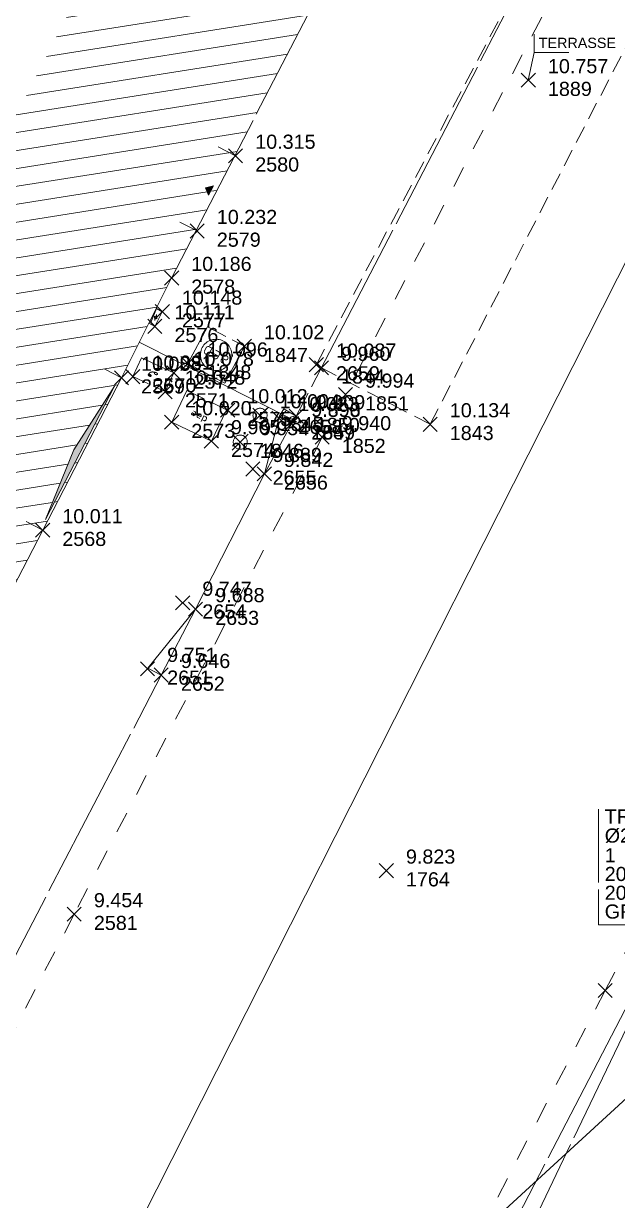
# Model space of a CAD drawing. Header units: metres. Extents: x 1223562 to 1223801, y 7191360 to 7191620.
# Drawn here: x 1223722.73 to 1223731.14, y 7191467.61 to 7191484.28 of the extents above; entities that cross this region are included whole.
import ezdxf

# ---------------------------------------------------------------- set-up
doc = ezdxf.new("R2010")
doc.units = ezdxf.units.M
doc.header["$PDMODE"] = 3
doc.header["$PDSIZE"] = 0.1
for name, pattern in [('LL_0822', [2.5, 2.5, 0]), ('LL_0829', [0.6, 0.3, -0.3]), ('RL_1103', [0.375, 0.25, -0.125]), ('RL_1105', [2.5, 2.5, 0]), ('Socle_Continu', [2.5, 2.5, 0]), ('YL_2901', [2.5, 2.5, 0])]:
    doc.linetypes.add(name, pattern=pattern)
for name, color, linetype, lineweight in [('BATIH_SCS', 201, 'Socle_Continu', 13), ('BATIM_SCI', 201, 'Socle_Continu', 13), ('EAUPO_SCS', 140, 'Socle_Continu', 13), ('ELECT_SCS', 1, 'Socle_Continu', 13), ('SIGTA_SCI', 7, 'Socle_Continu', 13), ('SIGTM_SCI', 1, 'Socle_Continu', 13), ('SIGTO_SCI', 255, 'Socle_Continu', 13), ('TELEC_SCS', 3, 'Socle_Continu', 13), ('VOIRI_SCS', 7, 'Socle_Continu', 13)]:
    doc.layers.add(name, color=color, linetype=linetype, lineweight=lineweight)
for name, color, linetype, lineweight, true_color in [('BATIM_SCS', 7, 'Socle_Continu', 13, 0xdf7fff), ('EAUPL_SCS', 5, 'Socle_Continu', 13, 0x0000ff), ('EAUPL_SCT', 5, 'Socle_Continu', 13, 0x0000ff), ('EAUUS_SCI', 7, 'Socle_Continu', 13, 0x7f3f00), ('EAUUS_SCT', 7, 'Socle_Continu', 13, 0x7f3f00), ('SIGTS_PSS', 7, 'Socle_Continu', 13, 0x9966cc)]:
    doc.layers.add(name, color=color, linetype=linetype, lineweight=lineweight, true_color=true_color)
doc.styles.get("Standard").update_dxf_attribs({"font": 'arial.ttf'})
doc.styles.add('Style_2', font='WINGDNG3.TTF')
doc.linetypes.add('BL_0068', pattern='A,0.508,-0.254,["}",Style_2,S=0.254,R=0,X=-0.2,Y=-0.12],0.254', length=1.016)
doc.linetypes.add('BL_0101', pattern='A,3,-0.2,0.2,-0.381,["ep",Standard,S=0.254,R=0,X=-0.2,Y=-0.1],-0.381,0.2,-0.2', length=4.562)
doc.linetypes.add('CL_0181', pattern='A,3,-0.15,0.4,-0.381,["eu",Standard,S=0.254,R=0,X=-0.2,Y=-0.1],-0.381,0.4,-0.15', length=4.862)
pattern_1 = [(9, (0, 0), (-0.03910861626, 0.246922085149), [])]

# ---------------------------------------------------------------- blocks, each defined once
blk = doc.blocks.new('YP_1521')
at = {"layer": 'SIGTO_SCI', "color": 7, "linetype": 'Socle_Continu'}
blk.add_point((0, 0), dxfattribs=at)
at = {"layer": 'SIGTA_SCI', "linetype": 'Socle_Continu'}
blk.add_attdef('ALT', (0.278, 0.099), '', height=0.2, dxfattribs=at)
at = {"layer": 'SIGTA_SCI', "linetype": 'Socle_Continu', "flags": 9}
blk.add_attdef('CALQUE_ALT', (1.69, -1.18), '', height=0.2, dxfattribs=at)
at = {"layer": 'SIGTM_SCI', "linetype": 'Socle_Continu'}
blk.add_attdef('MAT', (0.278, -0.223), '', height=0.2, dxfattribs=at)
at = {"layer": 'SIGTM_SCI', "linetype": 'Socle_Continu', "flags": 9}
blk.add_attdef('CALQUE_MAT', (1.69, -1.501), '', height=0.2, dxfattribs=at)
at = {"layer": 'SIGTO_SCI', "linetype": 'Socle_Continu', "flags": 9}
for tag, p in [('ID', (1.69, 0.105)), ('NATURE', (1.69, -0.216)), ('FAMILLE', (1.69, -0.538)), ('CALQUE', (1.69, -0.859)), ('PCRS', (1.69, -1.823))]:
    blk.add_attdef(tag, p, '', height=0.2, dxfattribs=at)
blk = doc.blocks.new('AP_0001')
at = {"layer": 'EAUPO_SCS', "linetype": 'Socle_Continu'}
blk.add_line((0.113, 0.113), (-0.113, -0.113), dxfattribs=at)
blk.add_circle((0, 0), 0.1, dxfattribs=at)
at = {"layer": 'EAUPO_SCS', "linetype": 'Socle_Continu', "flags": 9}
for tag, p in [('ID', (0.809, 0.507)), ('NATURE', (0.809, 0.186)), ('FAMILLE', (0.809, -0.135)), ('CALQUE', (0.809, -0.456)), ('PCRS', (0.809, -0.778))]:
    blk.add_attdef(tag, p, '', height=0.2, dxfattribs=at)
blk = doc.blocks.new('AP_0003')
at = {"layer": 'EAUPO_SCS', "linetype": 'Socle_Continu', "flags": 128}
blk.add_lwpolyline([(-0.001, 1), (0.999, 1.001), (1, 0.001), (0, 0)], close=True, dxfattribs=at)
at = {"layer": 'EAUPO_SCS', "linetype": 'Socle_Continu', "const_width": 0.0215, "flags": 128}
for points in [[(0.282, 0.597, -0.408207), (0.338, 0.54), (0.338, 0.403), (0.258, 0.403, -1.002527), (0.258, 0.5)], [(0.564, 0.403), (0.484, 0.403, -0.408864), (0.435, 0.452), (0.435, 0.533, -0.99952), (0.564, 0.533), (0.564, 0.5), (0.435, 0.5)], [(0.661, 0.307), (0.661, 0.597), (0.734, 0.597, -0.410969), (0.79, 0.54), (0.79, 0.46, -0.406349), (0.734, 0.403), (0.661, 0.403)]]:
    blk.add_lwpolyline(points, format="xyb", dxfattribs=at)
for points in [[(0.225, 0.597), (0.282, 0.597)], [(0.338, 0.5), (0.258, 0.5)]]:
    blk.add_lwpolyline(points, dxfattribs=at)
at = {"layer": 'EAUPO_SCS', "linetype": 'Socle_Continu'}
blk.add_circle((0.5, 0.5), 0.375, dxfattribs=at)
at = {"layer": 'EAUPO_SCS', "linetype": 'Socle_Continu', "flags": 9}
for tag, p in [('ID', (1.446, 1.029)), ('NATURE', (1.446, 0.708)), ('FAMILLE', (1.446, 0.386)), ('CALQUE', (1.446, 0.065)), ('PCRS', (1.446, -0.256)), ('TYPE', (1.446, -0.577))]:
    blk.add_attdef(tag, p, '', height=0.2, dxfattribs=at)
blk = doc.blocks.new('BP_0091')
at = {"layer": 'EAUPL_SCS', "linetype": 'Socle_Continu'}
h = blk.add_hatch(color=256, dxfattribs=at)
h.dxf.hatch_style = 1
h.paths.add_polyline_path([(0.094, 0), (0.906, 0, 0.388383)])
blk.add_line((0.906, 0), (0.094, 0), dxfattribs=at)
at = {"layer": 'EAUPL_SCS', "linetype": 'Socle_Continu', "flags": 128}
blk.add_lwpolyline([(0, 0), (0, 0.505), (1, 0.505), (1, 0)], close=True, dxfattribs=at)
at = {"layer": 'EAUPL_SCS', "linetype": 'Socle_Continu'}
blk.add_arc((0.5, -0.444), 0.602, 47.5494, 132.4506, dxfattribs=at)
at = {"layer": 'EAUPL_SCS', "linetype": 'Socle_Continu', "flags": 9}
for tag, p in [('ID', (1.448, 0.909)), ('NATURE', (1.448, 0.587)), ('FAMILLE', (1.448, 0.266)), ('CALQUE', (1.448, -0.055)), ('PCRS', (1.448, -0.377))]:
    blk.add_attdef(tag, p, '', height=0.2, dxfattribs=at)
blk = doc.blocks.new('RP_1122')
at = {"layer": 'BATIM_SCS', "linetype": 'Socle_Continu'}
blk.add_hatch(color=256, dxfattribs=at).paths.add_polyline_path([(0.0625, 0.0331), (0.9375, 0.0331), (0.5, 0.1325)])
for p, q in [((0, 0.2651), (0, 0)), ((1, 0), (1, 0.2651)), ((0.5, 0.1325), (0.0625, 0.0331)), ((0.9375, 0.0331), (0.5, 0.1325)), ((0.0625, 0.0331), (0.9375, 0.0331))]:
    blk.add_line(p, q, dxfattribs=at)
at = {"layer": 'BATIM_SCS', "linetype": 'Socle_Continu', "flags": 9}
for tag, p in [('ID', (1.3417, 0.8705)), ('NATURE', (1.3417, 0.5492)), ('FAMILLE', (1.3417, 0.228)), ('CALQUE', (1.3417, -0.0933)), ('PCRS', (1.3417, -0.4146))]:
    blk.add_attdef(tag, p, '', height=0.2, dxfattribs=at)
blk = doc.blocks.new('IP_0645')
at = {"layer": 'TELEC_SCS', "linetype": 'Socle_Continu'}
h = blk.add_hatch(color=256, dxfattribs=at)
edge = h.paths.add_edge_path()
edge.add_ellipse((0.414, 0.404), major_axis=(0.0324, 0.0324), ratio=1, start_angle=-44.959, end_angle=135.041, ccw=False)
edge.add_ellipse((0.414, 0.404), major_axis=(0.0324, 0.0324), ratio=1, start_angle=135.041, end_angle=315.041, ccw=False)
h = blk.add_hatch(color=256, dxfattribs=at)
edge = h.paths.add_edge_path()
edge.add_ellipse((0.552, 0.603), major_axis=(-0.0325, 0.0325), ratio=1, start_angle=-134.959, end_angle=45.041, ccw=False)
edge.add_ellipse((0.552, 0.603), major_axis=(0.0325, 0.0325), ratio=1, start_angle=135.041, end_angle=315.041, ccw=False)
at = {"layer": 'TELEC_SCS', "linetype": 'Socle_Continu', "flags": 128}
blk.add_lwpolyline([(0, 1), (1, 1), (1, 0), (0, 0)], close=True, dxfattribs=at)
at = {"layer": 'TELEC_SCS', "linetype": 'Socle_Continu'}
for points in [[(0.378, 0.5, 0.062521), (0.367, 0.41, 0.003745), (0.367, 0.404, 0.098491)], [(0.46, 0.404, 0.098311), (0.457, 0.422, 0.098491), (0.447, 0.437, 0.098491), (0.432, 0.447, 0.098491), (0.414, 0.45, 0.098491), (0.397, 0.447, 0.098491), (0.382, 0.437, 0.098491), (0.372, 0.422, 0.098491), (0.369, 0.404, 0.000179), (0.369, 0.404, 0.098491)], [(0.369, 0.404, 0.098311), (0.372, 0.387, 0.098491), (0.382, 0.372, 0.098491), (0.397, 0.362, 0.098491), (0.414, 0.359, 0.098491), (0.432, 0.362, 0.098491), (0.447, 0.372, 0.098491), (0.457, 0.387, 0.098491), (0.46, 0.404, 0.000179), (0.46, 0.404, 0.098491)], [(0.413, 0.573, 0.059478), (0.388, 0.529, 0.035459), (0.378, 0.5, 0.098491)], [(0.47, 0.622, 0.070816), (0.429, 0.592, 0.035655), (0.413, 0.573, 0.098491)], [(0.55, 0.649, 0.060394), (0.492, 0.633, 0.025244), (0.47, 0.622, 0.098491)], [(0.598, 0.603, 0.098311), (0.594, 0.621, 0.098491), (0.584, 0.636, 0.098491), (0.57, 0.646, 0.098491), (0.552, 0.649, 0.098491), (0.534, 0.646, 0.098491), (0.52, 0.636, 0.098491), (0.51, 0.621, 0.098491), (0.506, 0.603, 0.000179), (0.506, 0.603, 0.098491)], [(0.506, 0.603, 0.098311), (0.51, 0.586, 0.098491), (0.52, 0.571, 0.098491), (0.534, 0.561, 0.098491), (0.552, 0.557, 0.098491), (0.57, 0.561, 0.098491), (0.584, 0.571, 0.098491), (0.594, 0.586, 0.098491), (0.598, 0.603, 0.000179), (0.598, 0.603, 0.098491)]]:
    blk.add_lwpolyline(points, format="xyb", dxfattribs=at)
at = {"layer": 'TELEC_SCS', "linetype": 'Socle_Continu', "flags": 9}
for tag, p in [('ID', (1.139, 0.951)), ('NATURE', (1.139, 0.63)), ('FAMILLE', (1.139, 0.309)), ('CALQUE', (1.139, -0.012)), ('PCRS', (1.139, -0.334))]:
    blk.add_attdef(tag, p, '', height=0.2, dxfattribs=at)
blk = doc.blocks.new('AP_0009')
at = {"layer": 'EAUPO_SCS', "linetype": 'Socle_Continu', "flags": 128}
blk.add_lwpolyline([(1, 0), (0, 0), (0, 1), (1, 1)], close=True, dxfattribs=at)
at = {"layer": 'EAUPO_SCS', "linetype": 'Socle_Continu', "const_width": 0.0132, "flags": 128}
for points in [[(0.366, 0.559, -0.408207), (0.401, 0.525), (0.401, 0.441), (0.352, 0.441, -1.002527), (0.352, 0.5)], [(0.54, 0.441), (0.49, 0.441, -0.408864), (0.46, 0.47), (0.46, 0.52, -0.99952), (0.54, 0.52), (0.54, 0.5), (0.46, 0.5)], [(0.599, 0.381), (0.599, 0.559), (0.643, 0.559, -0.410969), (0.678, 0.525), (0.678, 0.475, -0.406349), (0.643, 0.441), (0.599, 0.441)]]:
    blk.add_lwpolyline(points, format="xyb", dxfattribs=at)
for points in [[(0.332, 0.559), (0.366, 0.559)], [(0.401, 0.5), (0.352, 0.5)]]:
    blk.add_lwpolyline(points, dxfattribs=at)
at = {"layer": 'EAUPO_SCS', "linetype": 'Socle_Continu', "flags": 9}
for tag, p in [('ID', (1.244, 0.846)), ('NATURE', (1.244, 0.525)), ('FAMILLE', (1.244, 0.204)), ('CALQUE', (1.244, -0.118)), ('PCRS', (1.244, -0.439))]:
    blk.add_attdef(tag, p, '', height=0.2, dxfattribs=at)
blk = doc.blocks.new('FP_0406')
at = {"layer": 'ELECT_SCS', "linetype": 'Socle_Continu'}
blk.add_hatch(color=256, dxfattribs=at).paths.add_polyline_path([(0, 0), (0, 0.286), (1, 0.286), (0.1, 0.229)])
at = {"layer": 'ELECT_SCS', "linetype": 'Socle_Continu', "flags": 128}
blk.add_lwpolyline([(0, 0.286), (0, 0), (1, 0), (1, 0.286)], close=True, dxfattribs=at)
at = {"layer": 'ELECT_SCS', "linetype": 'Socle_Continu'}
blk.add_lwpolyline([(0, 0), (0, 0.286), (1, 0.286), (0.1, 0.229)], close=True, dxfattribs=at)
at = {"layer": 'ELECT_SCS', "linetype": 'Socle_Continu', "flags": 128}
blk.add_lwpolyline([(0.689, 0.161), (0.466, 0.074), (0.473, 0.136), (0.314, 0.12), (0.54, 0.215), (0.526, 0.147), (0.689, 0.161)], dxfattribs=at)
at = {"layer": 'ELECT_SCS', "linetype": 'Socle_Continu', "flags": 9}
for tag, p in [('NATURE', (1.244, 0.357)), ('ID', (1.244, 0.678)), ('FAMILLE', (1.244, 0.035)), ('CALQUE', (1.244, -0.286)), ('PCRS', (1.244, -0.607))]:
    blk.add_attdef(tag, p, '', height=0.2, dxfattribs=at)
blk = doc.blocks.new('RP_1121')
at = {"layer": 'BATIM_SCS', "linetype": 'Socle_Continu'}
blk.add_hatch(color=256, dxfattribs=at).paths.add_polyline_path([(0.438, 0.086), (0.5, 0.172), (0.563, 0.086)])
for p, q in [((0, 0.276), (0, 0)), ((0.438, 0.086), (0.5, 0.172)), ((0.5, 0.172), (0.563, 0.086)), ((1, -0.001), (1, 0.275)), ((0.563, 0.086), (0.438, 0.086))]:
    blk.add_line(p, q, dxfattribs=at)
at = {"layer": 'BATIM_SCS', "linetype": 'Socle_Continu', "flags": 9}
for tag, p in [('ID', (1.431, 0.651)), ('NATURE', (1.431, 0.33)), ('FAMILLE', (1.431, 0.008)), ('CALQUE', (1.431, -0.313)), ('PCRS', (1.431, -0.634))]:
    blk.add_attdef(tag, p, '', height=0.2, dxfattribs=at)
blk = doc.blocks.new('LP_0841')
at = {"layer": 'VOIRI_SCS', "linetype": 'Socle_Continu', "flags": 128}
blk.add_lwpolyline([(0, 0), (0, 0.5), (1, 0)], dxfattribs=at)
at = {"layer": 'VOIRI_SCS', "linetype": 'Socle_Continu', "flags": 9}
for tag, p in [('ID', (1.428, 0.548)), ('NATURE', (1.428, 0.227)), ('FAMILLE', (1.428, -0.095)), ('CALQUE', (1.428, -0.416)), ('PCRS', (1.428, -0.737))]:
    blk.add_attdef(tag, p, '', height=0.2, dxfattribs=at)
blk = doc.blocks.new('LP_0842')
at = {"layer": 'VOIRI_SCS', "linetype": 'Socle_Continu', "flags": 128}
blk.add_lwpolyline([(1, 0), (1, 0.5), (0, 0)], dxfattribs=at)
at = {"layer": 'VOIRI_SCS', "linetype": 'Socle_Continu', "flags": 9}
for tag, p in [('ID', (1.488, 0.614)), ('NATURE', (1.488, 0.292)), ('FAMILLE', (1.488, -0.029)), ('CALQUE', (1.488, -0.35)), ('PCRS', (1.488, -0.672))]:
    blk.add_attdef(tag, p, '', height=0.2, dxfattribs=at)
blk = doc.blocks.new('*U65')
at = {"layer": 'BATIM_SCI', "linetype": 'Socle_Continu'}
blk.add_line((0.114, 0.54), (0, 0), dxfattribs=at)
at = {"layer": 'BATIM_SCI', "linetype": 'Socle_Continu', "flags": 128}
blk.add_lwpolyline([(0.787, 0.54), (0.114, 0.54), (0.114, 0.897)], dxfattribs=at)
at = {"layer": 'BATIM_SCI', "linetype": 'Socle_Continu'}
blk.add_point((0, 0), dxfattribs=at)
blk.add_attdef('TXT', (0.203, 0.627), '', height=0.2, dxfattribs=at)
at = {"layer": 'BATIM_SCI', "linetype": 'Socle_Continu', "flags": 9}
for tag, p in [('ID', (1.967, 0.144)), ('NATURE', (1.967, -0.177)), ('FAMILLE', (1.967, -0.499)), ('CALQUE', (1.967, -0.82)), ('PCRS', (1.967, -1.141))]:
    blk.add_attdef(tag, p, '', height=0.2, dxfattribs=at)
blk = doc.blocks.new('*U103')
at = {"layer": 'EAUUS_SCI', "linetype": 'Socle_Continu'}
blk.add_line((-1.326, 0.686), (0, 0), dxfattribs=at)
at = {"layer": 'EAUUS_SCI', "linetype": 'Socle_Continu', "flags": 128}
blk.add_lwpolyline([(-0.326, 0.686), (-2.326, 0.686), (-2.326, 2.324)], dxfattribs=at)
at = {"layer": 'EAUUS_SCI', "linetype": 'Socle_Continu'}
blk.add_point((0, 0), dxfattribs=at)
for tag, p in [('TYPE', (-2.237, 2.119)), ('DIAM', (-2.237, 1.849)), ('NBR', (-2.237, 1.57)), ('LARG', (-2.237, 1.305)), ('HAUT', (-2.237, 1.039)), ('MATER', (-2.237, 0.773))]:
    blk.add_attdef(tag, p, '', height=0.2, dxfattribs=at)
at = {"layer": 'EAUUS_SCI', "linetype": 'Socle_Continu', "flags": 9}
for tag, p in [('ID', (2.47, 1.418)), ('NATURE', (2.47, 1.097)), ('FAMILLE', (2.47, 0.776)), ('CALQUE', (2.47, 0.454))]:
    blk.add_attdef(tag, p, '', height=0.2, dxfattribs=at)

msp = doc.modelspace()

# ---------------------------------------------------------------- hatches: boundary and pattern name
at = {"layer": 'BATIH_SCS', "linetype": 'Socle_Continu'}
h = msp.add_hatch(dxfattribs=at)
h.set_pattern_fill('RL_1107', color=256, angle=324, pattern_type=2)
h.set_pattern_definition(pattern_1)
h.paths.add_polyline_path([(1223715.221, 7191462.04), (1223715.678, 7191462.949), (1223716.233, 7191464.007), (1223716.476, 7191464.486), (1223717.052, 7191465.57), (1223718.068, 7191467.537), (1223719.743, 7191470.824), (1223720.161, 7191471.617), (1223723.001, 7191477.102), (1223724.116, 7191479.261), (1223724.827, 7191480.674), (1223728.369, 7191487.521), (1223729.933, 7191490.592), (1223729.809, 7191490.655, -0.713689), (1223729.362, 7191490.809, -0.535543), (1223729.708, 7191491.04), (1223729.749, 7191491.137), (1223728.002, 7191492.156), (1223727.26, 7191491.953), (1223701.685, 7191442.431), (1223684.443, 7191452.241), (1223682.954, 7191449.637), (1223686.743, 7191447.471), (1223687.774, 7191446.922), (1223687.773, 7191446.921), (1223688.043, 7191446.77), (1223688.066, 7191446.809), (1223691.323, 7191444.938), (1223691.297, 7191444.895), (1223691.966, 7191444.496), (1223692.478, 7191444.206), (1223694.64, 7191442.973), (1223694.98, 7191442.776), (1223696.019, 7191442.187), (1223697.189, 7191441.536), (1223697.785, 7191441.198), (1223701.033, 7191439.35), (1223701.621, 7191439.015), (1223702.807, 7191438.342, 0.15962), (1223702.897, 7191438.327, 0.245462), (1223703.007, 7191438.409), (1223703.554, 7191439.494), (1223703.921, 7191440.222), (1223708.099, 7191448.324), (1223708.732, 7191449.565), (1223709.615, 7191451.28), (1223710.016, 7191452.078), (1223712.5, 7191456.867), (1223712.931, 7191457.654)])
h.paths.add_polyline_path([(1223712.565, 7191457.343), (1223712.667, 7191457.351), (1223712.613, 7191457.253)], flags=16)
h.paths.add_polyline_path([(1223715.344, 7191462.476), (1223715.296, 7191462.572), (1223715.401, 7191462.59)], flags=16)
h.paths.add_polyline_path([(1223709.764, 7191451.768), (1223709.713, 7191451.668), (1223709.662, 7191451.757)], flags=16)
h.paths.add_polyline_path([(1223716.242, 7191464.304), (1223716.254, 7191464.317), (1223716.238, 7191464.287), (1223716.232, 7191464.253), (1223716.248, 7191464.244), (1223716.257, 7191464.24), (1223716.273, 7191464.251), (1223716.295, 7191464.296), (1223716.319, 7191464.321), (1223716.327, 7191464.317), (1223716.352, 7191464.304), (1223716.337, 7191464.274), (1223716.344, 7191464.309), (1223716.319, 7191464.321), (1223716.295, 7191464.296), (1223716.273, 7191464.251), (1223716.225, 7191464.219)], flags=16)
h.paths.add_polyline_path([(1223708.379, 7191449.061), (1223708.3, 7191448.906), (1223708.262, 7191449.023)], flags=16)
h.paths.add_polyline_path([(1223717.42, 7191466.47), (1223717.407, 7191466.633), (1223717.547, 7191466.716)], flags=16)
h.paths.add_polyline_path([(1223719.138, 7191469.819), (1223719.083, 7191469.902), (1223719.182, 7191469.906)], flags=16)
h.paths.add_polyline_path([(1223719.85, 7191471.211), (1223719.8, 7191471.301), (1223719.902, 7191471.31)], flags=16)
h.paths.add_polyline_path([(1223703.584, 7191439.964), (1223703.562, 7191439.918), (1223703.551, 7191439.867), (1223703.589, 7191439.847), (1223703.613, 7191439.864), (1223703.648, 7191439.932), (1223703.683, 7191439.971), (1223703.721, 7191439.952), (1223703.706, 7191439.874), (1223703.688, 7191439.855), (1223703.711, 7191439.9), (1223703.721, 7191439.952), (1223703.683, 7191439.971), (1223703.648, 7191439.932), (1223703.602, 7191439.841), (1223703.551, 7191439.867), (1223703.567, 7191439.944)], flags=16)
h.paths.add_polyline_path([(1223701.384, 7191439.326), (1223701.342, 7191439.336), (1223701.324, 7191439.306), (1223701.337, 7191439.285), (1223701.392, 7191439.254), (1223701.423, 7191439.222), (1223701.417, 7191439.212), (1223701.405, 7191439.192), (1223701.342, 7191439.208), (1223701.326, 7191439.223), (1223701.363, 7191439.202), (1223701.405, 7191439.192), (1223701.423, 7191439.222), (1223701.392, 7191439.254), (1223701.319, 7191439.295), (1223701.342, 7191439.336), (1223701.406, 7191439.32), (1223701.421, 7191439.305)], flags=16)
h.paths.add_polyline_path([(1223697.582, 7191441.491), (1223697.545, 7191441.512), (1223697.502, 7191441.523), (1223697.484, 7191441.492), (1223697.497, 7191441.471), (1223697.553, 7191441.439), (1223697.584, 7191441.408), (1223697.578, 7191441.397), (1223697.566, 7191441.377), (1223697.501, 7191441.393), (1223697.486, 7191441.409), (1223697.523, 7191441.387), (1223697.566, 7191441.377), (1223697.584, 7191441.408), (1223697.553, 7191441.439), (1223697.478, 7191441.482), (1223697.502, 7191441.523), (1223697.566, 7191441.507)], flags=16)
h.paths.add_polyline_path([(1223695.584, 7191442.631), (1223695.607, 7191442.52), (1223695.477, 7191442.593)], flags=16)
h.paths.add_polyline_path([(1223723.041, 7191477.252), (1223723.441, 7191478.242), (1223724.017, 7191479.141)], flags=16)
h.paths.add_polyline_path([(1223694.522, 7191443.079), (1223692.629, 7191444.158), (1223693.625, 7191443.705)], flags=16)
h.paths.add_polyline_path([(1223687.311, 7191447.364), (1223687.331, 7191447.255), (1223687.21, 7191447.32)], flags=16)
h.paths.add_polyline_path([(1223725.351, 7191481.844), (1223725.308, 7191481.95), (1223725.419, 7191481.977)], flags=16)
h = msp.add_hatch(dxfattribs=at)
h.set_pattern_fill('RL_1107', color=256, angle=324, pattern_type=2)
h.set_pattern_definition(pattern_1)
h.paths.add_polyline_path([(1223734.774, 7191458.11), (1223737.57, 7191460.468), (1223738.179, 7191460.991), (1223741.047, 7191463.032), (1223741.806, 7191463.43), (1223744.902, 7191465.188), (1223746.432, 7191466.015), (1223746.502, 7191466.045), (1223747.824, 7191466.636), (1223750.884, 7191468.054), (1223748.434, 7191474.756), (1223748.165, 7191475.484), (1223748.281, 7191475.526), (1223751.777, 7191476.792), (1223754.931, 7191477.924), (1223754.885, 7191478.05), (1223760.818, 7191480.183), (1223761.947, 7191480.614), (1223764.032, 7191481.369), (1223764.066, 7191481.273), (1223765.561, 7191481.815), (1223769.056, 7191483.061), (1223773.425, 7191484.644), (1223774.643, 7191485.075), (1223778.453, 7191486.464), (1223777.426, 7191489.283), (1223773.629, 7191487.899), (1223772.414, 7191487.469), (1223768.034, 7191485.881), (1223767.366, 7191485.639), (1223767.322, 7191485.761), (1223766.466, 7191485.451), (1223766.504, 7191485.348), (1223765.864, 7191485.116), (1223765.83, 7191485.21), (1223764.999, 7191484.909), (1223760.9, 7191483.426), (1223759.774, 7191482.996), (1223753.801, 7191480.848), (1223751.033, 7191479.829), (1223751.071, 7191479.726), (1223750.957, 7191479.685), (1223750.9, 7191479.842), (1223750.782, 7191479.8), (1223749.847, 7191479.464), (1223749.904, 7191479.304), (1223749.94, 7191479.205), (1223749.904, 7191479.304), (1223747.263, 7191478.348), (1223744.312, 7191477.287), (1223744.471, 7191476.835), (1223745.617, 7191473.722), (1223747.119, 7191469.616), (1223746.581, 7191469.366), (1223745.31, 7191468.798), (1223745.135, 7191468.725), (1223743.448, 7191467.812), (1223740.344, 7191466.049), (1223740.343, 7191466.05), (1223739.497, 7191465.606), (1223739.411, 7191465.55), (1223736.329, 7191463.357), (1223735.626, 7191462.753), (1223732.761, 7191460.337), (1223732.069, 7191459.667), (1223729.39, 7191457.078), (1223728.664, 7191456.399), (1223727.217, 7191454.748), (1223726.804, 7191454.242), (1223725.113, 7191451.913), (1223725.062, 7191451.944), (1223724.339, 7191450.834, 0.014624), (1223723.451, 7191449.516, 0.01629), (1223722.554, 7191447.99), (1223721.85, 7191446.726), (1223721.08, 7191445.259), (1223720.409, 7191443.969), (1223719.859, 7191442.869), (1223719.239, 7191441.685), (1223719.239, 7191441.686), (1223718.761, 7191440.858), (1223717.859, 7191439.088), (1223716.812, 7191437.09), (1223715.887, 7191435.293), (1223715.675, 7191434.911), (1223714.504, 7191432.68), (1223714.106, 7191431.934), (1223716.64, 7191430.518), (1223717.15, 7191430.233), (1223717.12, 7191430.179), (1223721.513, 7191427.684), (1223722.195, 7191427.297), (1223722.452, 7191427.162), (1223722.733, 7191427.005), (1223727.812, 7191424.096), (1223727.846, 7191424.157), (1223728.029, 7191424.052), (1223728.048, 7191424.087), (1223728.9, 7191423.572), (1223729.743, 7191423.046), (1223729.905, 7191422.946), (1223729.889, 7191422.92), (1223732.78, 7191421.284), (1223735.413, 7191419.743), (1223736.903, 7191422.347), (1223718.126, 7191433.125), (1223718.316, 7191433.487), (1223718.534, 7191433.88), (1223719.474, 7191435.707), (1223720.524, 7191437.711), (1223721.398, 7191439.426), (1223721.877, 7191440.256), (1223722.53, 7191441.502), (1223723.081, 7191442.606), (1223723.739, 7191443.87), (1223724.489, 7191445.3), (1223725.182, 7191446.543, -0.016433), (1223725.986, 7191447.913, -0.015305), (1223726.815, 7191449.138), (1223726.886, 7191449.248), (1223729.181, 7191452.411), (1223729.507, 7191452.81), (1223730.823, 7191454.31), (1223731.457, 7191454.905), (1223734.155, 7191457.51)])
h.paths.add_polyline_path([(1223732.43, 7191459.9), (1223732.516, 7191459.984), (1223732.531, 7191459.882)], flags=16)
h.paths.add_polyline_path([(1223729.131, 7191456.718), (1223729.145, 7191456.613), (1223729.04, 7191456.633)], flags=16)
h.paths.add_polyline_path([(1223735.986, 7191462.956), (1223736.074, 7191463.032), (1223736.082, 7191462.934)], flags=16)
h.paths.add_polyline_path([(1223724.888, 7191451.282), (1223724.93, 7191451.187), (1223724.826, 7191451.185)], flags=16)
h.paths.add_polyline_path([(1223739.918, 7191465.73), (1223740.027, 7191465.787), (1223740.013, 7191465.682)], flags=16)
h.paths.add_polyline_path([(1223745.901, 7191468.968), (1223746.06, 7191469.039), (1223746.016, 7191468.925)], flags=16)
h.paths.add_polyline_path([(1223719.668, 7191442.319), (1223719.706, 7191442.206), (1223719.592, 7191442.173)], flags=16)
h.paths.add_polyline_path([(1223716.525, 7191436.243), (1223716.585, 7191436.07), (1223716.409, 7191436.019)], flags=16)
h.paths.add_polyline_path([(1223750.285, 7191479.53), (1223750.402, 7191479.572), (1223750.373, 7191479.47)], flags=16)
h.paths.add_polyline_path([(1223752.865, 7191480.362), (1223753.083, 7191480.442), (1223753.02, 7191480.277)], flags=16)
h.paths.add_polyline_path([(1223721.939, 7191427.64), (1223721.939, 7191427.541), (1223721.854, 7191427.589)], flags=16)
h.paths.add_polyline_path([(1223729.413, 7191423.456), (1223729.42, 7191423.35), (1223729.314, 7191423.415)], flags=16)
h.paths.add_polyline_path([(1223760.298, 7191483.104), (1223760.438, 7191483.158), (1223760.399, 7191483.05)], flags=16)
h.paths.add_polyline_path([(1223771.667, 7191487.085), (1223771.841, 7191487.148), (1223771.79, 7191487.017)], flags=16)
h.paths.add_polyline_path([(1223774.047, 7191487.978), (1223774.16, 7191488.019), (1223774.127, 7191487.934)], flags=16)

# ---------------------------------------------------------------- linework, layer by layer
at = {"layer": 'BATIM_SCS', "linetype": 'RL_1105'}
msp.add_polyline3d([(1223729.933, 7191490.592, 10.937), (1223728.369, 7191487.521, 10.702), (1223724.827, 7191480.674, 10.186), (1223724.116, 7191479.261, 10.088), (1223723.001, 7191477.102, 10.011), (1223720.161, 7191471.617, 9.597), (1223719.743, 7191470.824, 9.601), (1223718.068, 7191467.537, 9.255), (1223717.052, 7191465.57, 9.174), (1223716.476, 7191464.486, 9.01), (1223716.233, 7191464.007, 8.974), (1223715.678, 7191462.949, 8.928), (1223715.221, 7191462.04, 8.852), (1223712.931, 7191457.654, 8.499)], dxfattribs=at)
at = {"layer": 'BATIM_SCS', "linetype": 'RL_1103'}
msp.add_polyline3d([(1223731.553, 7191488.274, 10.646), (1223733.09, 7191487.475, 10.784), (1223728.488, 7191478.602, 10.134), (1223726.948, 7191479.401, 9.96), (1223726.877, 7191479.447, 10.087)], close=True, dxfattribs=at)
at = {"layer": 'EAUPL_SCS', "linetype": 'BL_0068'}
msp.add_polyline3d([(1223724.369, 7191479.764, 10.123), (1223726.558, 7191478.662, 9.909)], dxfattribs=at)
at = {"layer": 'EAUPL_SCT', "linetype": 'BL_0101'}
msp.add_polyline3d([(1223737.662, 7191493.566, 9.1), (1223707.578, 7191434.086, 2.45)], dxfattribs=at)
at = {"layer": 'EAUUS_SCT', "linetype": 'CL_0181'}
msp.add_polyline3d([(1223743.334, 7191480.133, 8.54), (1223723.06, 7191461.526, 7.53)], dxfattribs=at)
at = {"layer": 'SIGTS_PSS', "linetype": 'YL_2901'}
msp.add_polyline3d([(1223754.624, 7191615.542, 13.233), (1223774.768, 7191564.41, 13.107), (1223759.899, 7191516.921, 12.089), (1223739.481, 7191487.157, 10.877), (1223712.27, 7191430.488, 6.902), (1223666.985, 7191365.329, 3.888), (1223604.313, 7191397.356, 4.87), (1223562.746, 7191366.34, 4.088)], dxfattribs=at)
at = {"layer": 'VOIRI_SCS', "linetype": 'LL_0829'}
for points in [[(1223731.961, 7191489.071, 10.699), (1223732.387, 7191488.836, 10.759), (1223732.006, 7191488.091, 10.688), (1223727.288, 7191479.021, 9.994), (1223726.959, 7191478.419, 9.94), (1223723.448, 7191471.665, 9.454), (1223721.067, 7191467.071, 9.119), (1223718.411, 7191461.873, 8.748), (1223715.073, 7191455.462, 8.259), (1223711.948, 7191449.391, 7.814), (1223710.467, 7191446.597, 7.619), (1223706.017, 7191437.973, 6.967), (1223705.649, 7191438.138, 6.917), (1223705.541, 7191438.082, 6.914)], [(1223738.65, 7191485.834, 10.772), (1223738.491, 7191485.922, 10.771), (1223738.456, 7191485.844, 10.763), (1223738.33, 7191485.88, 10.783), (1223738.015, 7191485.306, 10.739), (1223737.97, 7191485.179, 10.739), (1223737.941, 7191484.692, 10.708), (1223737.947, 7191484.577, 10.699), (1223737.904, 7191483.891, 10.648), (1223737.877, 7191483.771, 10.634), (1223736.549, 7191481.329, 10.425), (1223736.368, 7191480.954, 10.4), (1223730.967, 7191470.585, 9.62), (1223726.034, 7191461.102, 8.927), (1223724.241, 7191457.666, 8.664), (1223721.342, 7191452.082, 8.228), (1223716.619, 7191442.95, 7.587), (1223712.505, 7191434.939, 7.064), (1223712.806, 7191434.767, 7.008)]]:
    msp.add_polyline3d(points, dxfattribs=at)
at = {"layer": 'VOIRI_SCS', "linetype": 'LL_0822'}
for points in [[(1223731.553, 7191488.274, 10.646), (1223726.591, 7191478.716, 9.909)], [(1223736.561, 7191480.583, 10.356), (1223731.311, 7191470.433, 9.569), (1223726.333, 7191460.849, 8.858), (1223724.597, 7191457.518, 8.602), (1223724.077, 7191456.532, 8.534), (1223722.338, 7191453.222, 8.257), (1223721.842, 7191452.246, 8.21)], [(1223720.691, 7191467.381, 9.073), (1223724.68, 7191475.052, 9.646), (1223725.166, 7191475.984, 9.688), (1223726.14, 7191477.9, 9.842), (1223726.526, 7191478.608, 9.898)]]:
    msp.add_polyline3d(points, dxfattribs=at)

# ---------------------------------------------------------------- block references
at = {"layer": 'BATIM_SCI', "linetype": 'Socle_Continu'}
ref = msp.add_blockref('*U65', (1223729.878, 7191483.474, 10.757), dxfattribs=dict(at, xscale=0.7265672, yscale=0.7265672, zscale=0.7265672))
ref.add_attrib('TXT', 'TERRASSE', (1223730.026, 7191483.93), dxfattribs={"linetype": 'Socle_Continu', "height": 0.1453})
at = {"layer": 'BATIM_SCS', "linetype": 'Socle_Continu'}
for name, p, xscale, rotation in [('RP_1121', (1223725.189, 7191481.339, 10.232), 1.195102390507605, 62.92659071318563), ('RP_1122', (1223723.001, 7191477.102, 10.011), 2.429328001821729, 62.68320356485118)]:
    msp.add_blockref(name, p, dxfattribs=dict(at, xscale=xscale, rotation=rotation))
at = {"layer": 'EAUPL_SCS', "linetype": 'Socle_Continu', "xscale": 0.1260590627548882, "yscale": 0.4038, "rotation": 58.86374265682478}
msp.add_blockref('BP_0091', (1223726.526, 7191478.608, 9.898), dxfattribs=at)
at = {"layer": 'EAUPO_SCS', "linetype": 'Socle_Continu'}
for name, p, xscale, yscale, rotation in [('AP_0003', (1223725.857, 7191479.706, 10.102), 0.5921763525935125, 0.5921763525935125, 151.9678284561012), ('AP_0009', (1223724.828, 7191478.632, 10.02), 0.6239623185240893, 0.4950060573776586, 334.3582690382107)]:
    msp.add_blockref(name, p, dxfattribs=dict(at, xscale=xscale, yscale=yscale, rotation=rotation))
for p in [(1223726.079, 7191478.729, 10.004), (1223725.799, 7191478.349, 9.954)]:
    msp.add_blockref('AP_0001', p, dxfattribs=at)
at = {"layer": 'EAUUS_SCI', "linetype": 'Socle_Continu'}
msp.add_blockref('*U103', (1223733.197, 7191470.83), dxfattribs=at).add_auto_attribs({'TYPE': 'TRANSPORT', 'DIAM': 'Ø200', 'NBR': '1', 'LARG': '20', 'HAUT': '20', 'MATER': 'GRE'})
at = {"layer": 'ELECT_SCS', "linetype": 'Socle_Continu', "xscale": 0.2329662296510727, "yscale": 0.33, "rotation": 62.98135432744959}
msp.add_blockref('FP_0406', (1223724.589, 7191479.989, 10.111), dxfattribs=at)
at = {"layer": 'SIGTO_SCI', "linetype": 'Socle_Continu'}
for p, values in [((1223729.878, 7191483.474, 10.757), {'ALT': '10.757', 'MAT': '1889'}), ((1223725.733, 7191482.404, 10.315), {'ALT': '10.315', 'MAT': '2580'}), ((1223725.189, 7191481.339, 10.232), {'ALT': '10.232', 'MAT': '2579'}), ((1223724.827, 7191480.674, 10.186), {'ALT': '10.186', 'MAT': '2578'}), ((1223724.695, 7191480.197, 10.148), {'ALT': '10.148', 'MAT': '2577'}), ((1223724.589, 7191479.989, 10.111), {'ALT': '10.111', 'MAT': '2576'}), ((1223725.857, 7191479.706, 10.102), {'ALT': '10.102', 'MAT': '1847'}), ((1223725.056, 7191479.462, 10.096), {'ALT': '10.096', 'MAT': '1848'}), ((1223726.877, 7191479.447, 10.087), {'ALT': '10.087', 'MAT': '2659'}), ((1223726.948, 7191479.401, 9.96), {'ALT': '9.960', 'MAT': '1844'}), ((1223724.116, 7191479.261, 10.088), {'ALT': '10.088', 'MAT': '2569'}), ((1223724.278, 7191479.277, 10.081), {'ALT': '10.081', 'MAT': '2570'}), ((1223724.859, 7191479.33, 10.078), {'ALT': '10.078', 'MAT': '2572'}), ((1223724.737, 7191479.064, 10.048), {'ALT': '10.048', 'MAT': '2571'}), ((1223727.288, 7191479.021, 9.994), {'ALT': '9.994', 'MAT': '1851'}), ((1223725.621, 7191478.801, 10.012), {'ALT': '10.012', 'MAT': '2575'}), ((1223726.079, 7191478.729, 10.004), {'ALT': '10.004', 'MAT': '1845'}), ((1223726.344, 7191478.689, 10.023), {'ALT': '10.023', 'MAT': '2658'}), ((1223726.591, 7191478.716, 9.909), {'ALT': '9.909', 'MAT': '1850'}), ((1223724.828, 7191478.632, 10.02), {'ALT': '10.020', 'MAT': '2573'}), ((1223726.526, 7191478.611, 9.89), {'ALT': '9.890', 'MAT': '2657'}), ((1223726.526, 7191478.608, 9.898), {'ALT': '9.898', 'MAT': '1849'}), ((1223728.488, 7191478.602, 10.134), {'ALT': '10.134', 'MAT': '1843'}), ((1223725.39, 7191478.362, 9.965), {'ALT': '9.965', 'MAT': '2574'}), ((1223725.799, 7191478.349, 9.954), {'ALT': '9.954', 'MAT': '1846'}), ((1223726.959, 7191478.419, 9.94), {'ALT': '9.940', 'MAT': '1852'}), ((1223725.978, 7191477.969, 9.889), {'ALT': '9.889', 'MAT': '2655'}), ((1223726.14, 7191477.9, 9.842), {'ALT': '9.842', 'MAT': '2656'}), ((1223723.001, 7191477.102, 10.011), {'ALT': '10.011', 'MAT': '2568'}), ((1223724.984, 7191476.075, 9.747), {'ALT': '9.747', 'MAT': '2654'}), ((1223725.166, 7191475.984, 9.688), {'ALT': '9.688', 'MAT': '2653'}), ((1223724.486, 7191475.138, 9.751), {'ALT': '9.751', 'MAT': '2651'}), ((1223724.68, 7191475.052, 9.646), {'ALT': '9.646', 'MAT': '2652'}), ((1223727.867, 7191472.282, 9.823), {'ALT': '9.823', 'MAT': '1764'}), ((1223723.448, 7191471.665, 9.454), {'ALT': '9.454', 'MAT': '2581'}), ((1223730.967, 7191470.585, 9.62), {'ALT': '9.620', 'MAT': '1761'})]:
    msp.add_blockref('YP_1521', p, dxfattribs=at).add_auto_attribs(values)
at = {"layer": 'TELEC_SCS', "linetype": 'Socle_Continu', "xscale": 0.5053115481197462, "yscale": 0.292261274919469, "rotation": 335.0645251539901}
msp.add_blockref('IP_0645', (1223724.278, 7191479.277, 10.081), dxfattribs=at)
at = {"layer": 'VOIRI_SCS', "linetype": 'Socle_Continu'}
for name, p, xscale, yscale, zscale, rotation in [('LP_0842', (1223726.14, 7191477.9, 9.842), 0.8084, 0.3973149711966946, 1.999999998778009, 61.50266365766658), ('LP_0841', (1223724.68, 7191475.052, 9.646), 1.0509, 0.4234550351628982, 2.073625861714333, 62.42326499153717)]:
    msp.add_blockref(name, p, dxfattribs=dict(at, xscale=xscale, yscale=yscale, zscale=zscale, rotation=rotation))

doc.saveas('drawing.dxf')
